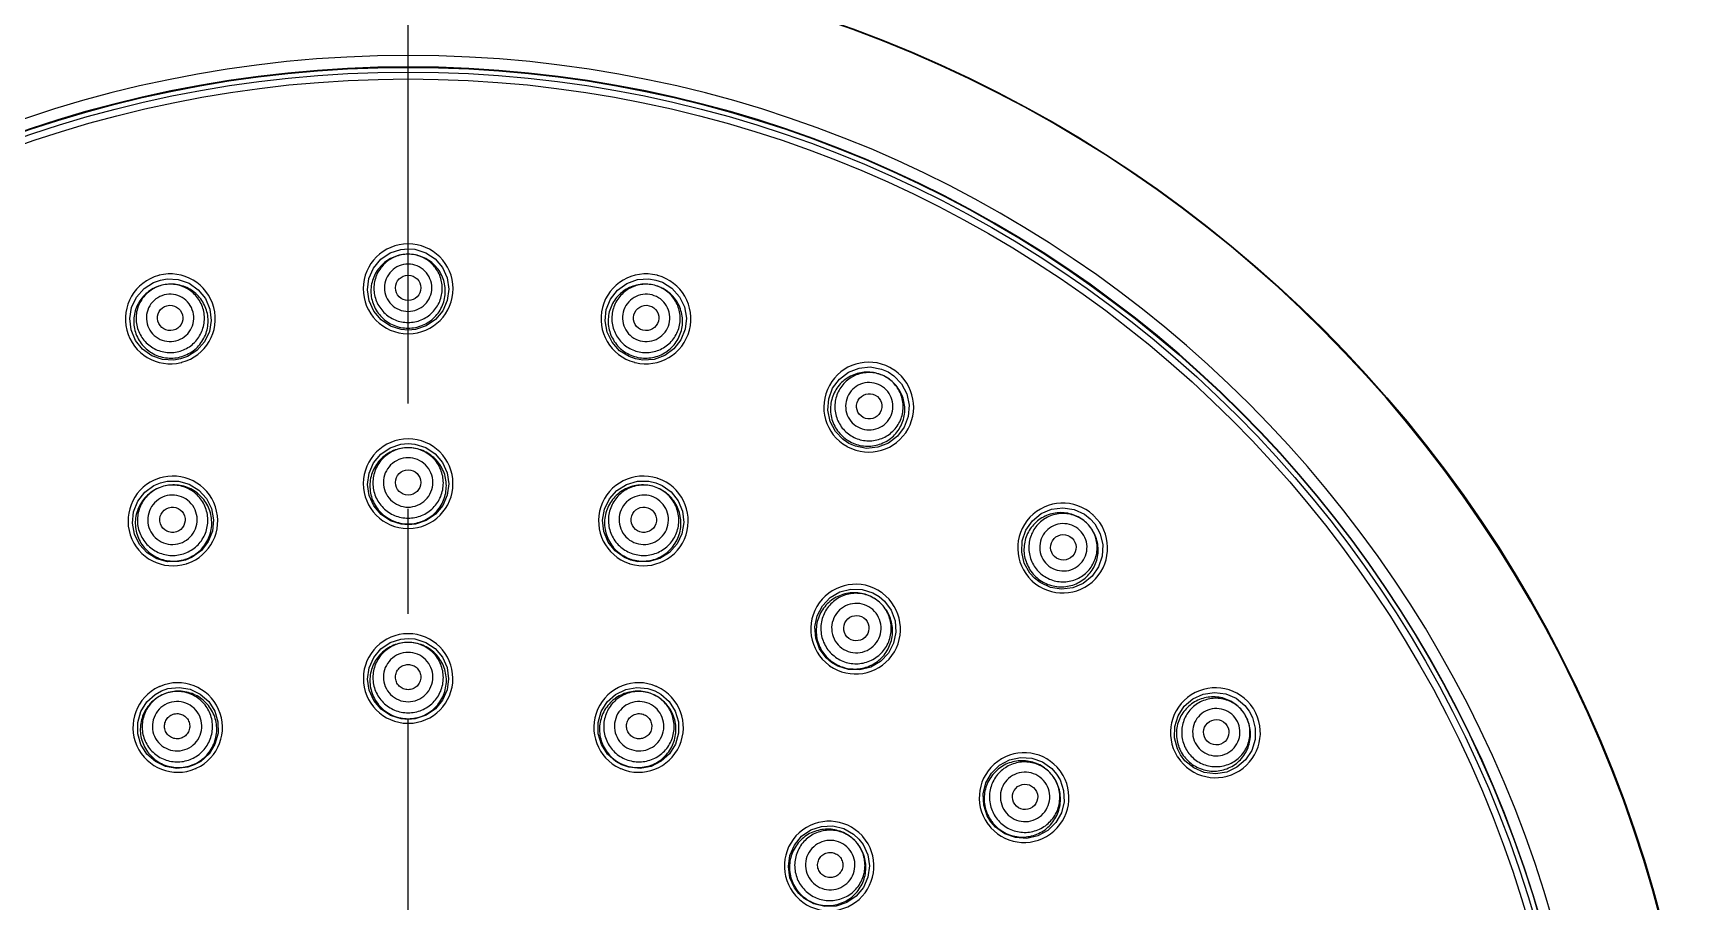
# Model space of a CAD drawing. Extents: x 4 to 1239, y 0 to 509.
# Drawn here: x 229.72 to 269.4, y 179.31 to 199.94 of the extents above; entities that cross this region are included whole.
import ezdxf

# ---------------------------------------------------------------- set-up
doc = ezdxf.new("R2010")
doc.units = 0
doc.header["$LTSCALE"] = 10
doc.header["$MEASUREMENT"] = 0
doc.linetypes.add('CENTER', pattern=[2, 1.25, -0.25, 0.25, -0.25])
doc.layers.get('0').update_dxf_attribs({"linetype": 'CONTINUOUS'})
doc.layers.add('02___PRT_ALL_AXES', color=7, linetype='CONTINUOUS')

msp = doc.modelspace()

# ---------------------------------------------------------------- linework, layer by layer
at = {"color": 7, "linetype": 'Continuous'}
for points in [[(238.63, 192.889), (238.468, 192.903), (238.213, 192.984), (237.989, 193.132), (237.814, 193.338), (237.702, 193.583), (237.662, 193.851), (237.698, 194.119), (237.807, 194.366), (237.98, 194.574), (238.203, 194.725), (238.458, 194.809), (238.63, 194.824)], [(238.63, 194.824), (238.792, 194.811), (239.047, 194.73), (239.271, 194.582), (239.446, 194.377), (239.558, 194.131), (239.597, 193.864), (239.561, 193.596), (239.453, 193.348), (239.28, 193.141), (239.057, 192.989), (238.802, 192.905), (238.63, 192.889)], [(233.222, 192.206), (233.062, 192.179), (232.795, 192.194), (232.541, 192.282), (232.32, 192.437), (232.151, 192.647), (232.046, 192.896), (232.014, 193.165), (232.058, 193.431), (232.174, 193.675), (232.352, 193.878), (232.578, 194.023), (232.741, 194.081)], [(232.741, 194.081), (232.902, 194.108), (233.168, 194.093), (233.422, 194.005), (233.643, 193.85), (233.812, 193.64), (233.917, 193.391), (233.949, 193.122), (233.905, 192.856), (233.79, 192.611), (233.611, 192.409), (233.385, 192.264), (233.222, 192.206)], [(244.037, 192.206), (243.884, 192.26), (243.657, 192.401), (243.477, 192.601), (243.358, 192.843), (243.311, 193.109), (243.339, 193.378), (243.441, 193.628), (243.608, 193.841), (243.827, 193.999), (244.08, 194.091), (244.348, 194.108), (244.519, 194.081)], [(244.519, 194.081), (244.672, 194.027), (244.899, 193.885), (245.079, 193.685), (245.198, 193.443), (245.245, 193.177), (245.216, 192.909), (245.115, 192.658), (244.948, 192.446), (244.729, 192.288), (244.476, 192.196), (244.208, 192.178), (244.037, 192.206)], [(249.105, 190.2), (248.97, 190.29), (248.785, 190.483), (248.66, 190.722), (248.606, 190.986), (248.626, 191.255), (248.72, 191.508), (248.881, 191.726), (249.095, 191.89), (249.347, 191.989), (249.615, 192.014), (249.879, 191.965), (250.037, 191.896)], [(250.037, 191.896), (250.173, 191.805), (250.357, 191.612), (250.482, 191.374), (250.537, 191.11), (250.516, 190.841), (250.422, 190.588), (250.262, 190.37), (250.047, 190.206), (249.796, 190.107), (249.527, 190.081), (249.263, 190.13), (249.105, 190.2)], [(238.63, 188.264), (238.467, 188.278), (238.213, 188.359), (237.989, 188.507), (237.815, 188.712), (237.704, 188.958), (237.664, 189.224), (237.701, 189.491), (237.809, 189.738), (237.981, 189.945), (238.204, 190.096), (238.458, 190.18), (238.63, 190.195)], [(238.63, 190.195), (238.792, 190.181), (239.047, 190.1), (239.27, 189.952), (239.445, 189.747), (239.556, 189.502), (239.595, 189.236), (239.559, 188.969), (239.451, 188.722), (239.279, 188.515), (239.056, 188.363), (238.802, 188.28), (238.63, 188.264)], [(233.34, 187.426), (233.181, 187.389), (232.914, 187.387), (232.656, 187.459), (232.427, 187.6), (232.245, 187.799), (232.125, 188.04), (232.077, 188.305), (232.104, 188.573), (232.203, 188.824), (232.368, 189.036), (232.584, 189.195), (232.743, 189.263)], [(232.743, 189.263), (232.902, 189.3), (233.169, 189.301), (233.427, 189.23), (233.656, 189.089), (233.838, 188.891), (233.957, 188.649), (234.006, 188.385), (233.98, 188.116), (233.88, 187.866), (233.715, 187.653), (233.499, 187.494), (233.34, 187.426)], [(243.92, 187.426), (243.77, 187.49), (243.553, 187.645), (243.386, 187.855), (243.283, 188.104), (243.253, 188.372), (243.298, 188.637), (243.415, 188.88), (243.594, 189.081), (243.822, 189.225), (244.08, 189.3), (244.348, 189.301), (244.516, 189.263)], [(244.516, 189.263), (244.667, 189.199), (244.884, 189.044), (245.05, 188.834), (245.153, 188.586), (245.183, 188.318), (245.138, 188.053), (245.022, 187.81), (244.843, 187.609), (244.615, 187.465), (244.357, 187.389), (244.088, 187.388), (243.92, 187.426)], [(253.514, 186.996), (253.406, 187.117), (253.275, 187.35), (253.213, 187.612), (253.226, 187.882), (253.313, 188.137), (253.467, 188.359), (253.677, 188.53), (253.925, 188.636), (254.194, 188.669), (254.46, 188.627), (254.703, 188.513), (254.839, 188.407)], [(254.839, 188.407), (254.948, 188.286), (255.078, 188.052), (255.14, 187.791), (255.127, 187.522), (255.041, 187.266), (254.887, 187.044), (254.677, 186.873), (254.429, 186.767), (254.16, 186.734), (253.894, 186.776), (253.65, 186.89), (253.514, 186.996)], [(248.692, 184.995), (248.569, 185.101), (248.41, 185.316), (248.317, 185.568), (248.296, 185.836), (248.35, 186.1), (248.475, 186.338), (248.661, 186.533), (248.893, 186.669), (249.154, 186.735), (249.423, 186.727), (249.678, 186.645), (249.827, 186.557)], [(249.827, 186.557), (249.95, 186.45), (250.108, 186.235), (250.202, 185.984), (250.223, 185.716), (250.169, 185.453), (250.044, 185.214), (249.859, 185.019), (249.626, 184.883), (249.365, 184.816), (249.096, 184.824), (248.84, 184.906), (248.692, 184.995)], [(238.63, 183.639), (238.467, 183.653), (238.213, 183.734), (237.99, 183.882), (237.816, 184.087), (237.705, 184.332), (237.667, 184.598), (237.703, 184.865), (237.811, 185.11), (237.983, 185.316), (238.205, 185.467), (238.459, 185.55), (238.63, 185.565)], [(238.63, 185.565), (238.793, 185.552), (239.047, 185.471), (239.27, 185.322), (239.443, 185.118), (239.554, 184.873), (239.593, 184.607), (239.557, 184.341), (239.449, 184.095), (239.277, 183.888), (239.055, 183.738), (238.801, 183.654), (238.63, 183.639)], [(233.548, 182.559), (233.394, 182.505), (233.129, 182.476), (232.865, 182.521), (232.623, 182.637), (232.423, 182.815), (232.279, 183.042), (232.203, 183.3), (232.202, 183.568), (232.275, 183.827), (232.416, 184.055), (232.614, 184.235), (232.765, 184.319)], [(232.765, 184.319), (232.919, 184.372), (233.184, 184.402), (233.447, 184.357), (233.689, 184.242), (233.89, 184.064), (234.033, 183.837), (234.109, 183.58), (234.111, 183.311), (234.039, 183.052), (233.898, 182.824), (233.7, 182.643), (233.548, 182.559)], [(243.711, 182.559), (243.569, 182.637), (243.369, 182.815), (243.226, 183.041), (243.15, 183.298), (243.148, 183.567), (243.221, 183.825), (243.362, 184.054), (243.561, 184.235), (243.801, 184.354), (244.065, 184.401), (244.331, 184.375), (244.495, 184.319)], [(244.495, 184.319), (244.638, 184.24), (244.837, 184.063), (244.98, 183.837), (245.056, 183.58), (245.058, 183.312), (244.986, 183.054), (244.845, 182.825), (244.647, 182.644), (244.406, 182.524), (244.142, 182.476), (243.875, 182.503), (243.711, 182.559)], [(256.989, 182.796), (256.913, 182.941), (256.845, 183.199), (256.85, 183.468), (256.93, 183.726), (257.077, 183.952), (257.282, 184.128), (257.527, 184.242), (257.795, 184.282), (258.062, 184.248), (258.31, 184.141), (258.517, 183.97), (258.623, 183.833)], [(258.623, 183.833), (258.698, 183.689), (258.766, 183.431), (258.761, 183.162), (258.682, 182.904), (258.534, 182.678), (258.33, 182.502), (258.085, 182.389), (257.817, 182.347), (257.549, 182.382), (257.302, 182.489), (257.094, 182.659), (256.989, 182.796)], [(252.479, 181.208), (252.395, 181.347), (252.311, 181.6), (252.299, 181.868), (252.362, 182.13), (252.495, 182.364), (252.688, 182.553), (252.925, 182.68), (253.188, 182.738), (253.457, 182.72), (253.71, 182.629), (253.927, 182.473), (254.041, 182.342)], [(254.041, 182.342), (254.125, 182.203), (254.21, 181.95), (254.221, 181.682), (254.158, 181.421), (254.025, 181.187), (253.833, 180.998), (253.596, 180.87), (253.333, 180.812), (253.064, 180.83), (252.811, 180.921), (252.593, 181.077), (252.479, 181.208)], [(247.914, 179.505), (247.816, 179.635), (247.706, 179.878), (247.667, 180.143), (247.702, 180.409), (247.81, 180.655), (247.981, 180.862), (248.203, 181.013), (248.458, 181.098), (248.726, 181.108), (248.987, 181.045), (249.219, 180.912), (249.346, 180.794)], [(249.346, 180.794), (249.444, 180.664), (249.554, 180.422), (249.593, 180.157), (249.558, 179.892), (249.451, 179.646), (249.28, 179.439), (249.058, 179.287), (248.804, 179.202), (248.535, 179.191), (248.274, 179.255), (248.041, 179.387), (247.914, 179.505)]]:
    msp.add_lwpolyline(points, dxfattribs=at)
for radius in [30.767, 27.875, 27.712]:
    msp.add_circle((238.63, 171.146), radius, dxfattribs=at)
for centre, radius, start, end in [((238.63, 171.146), 30.75, 0, 180), ((238.63, 171.146), 28.27, 360, 180), ((238.63, 171.146), 27.998, 0, 180), ((238.63, 193.872), 1.068, 90.0037, 269.4636), ((238.63, 193.872), 1.068, 270.5357, 89.9962), ((232.978, 193.158), 1.068, 105.1032, 283.8202), ((232.976, 193.167), 1.059, 104.3933, 105.0985), ((232.978, 193.158), 1.068, 284.9366, 104.3962), ((244.282, 193.158), 1.068, 75.6037, 255.0646), ((244.282, 193.158), 1.068, 256.161, 74.8454), ((244.284, 193.166), 1.06, 74.8403, 75.5966), ((238.63, 193.865), 1.061, 269.4555, 269.9916), ((238.63, 193.861), 1.058, 269.995, 270.5322), ((232.98, 193.149), 1.059, 283.8124, 284.3929), ((232.981, 193.148), 1.058, 284.3952, 284.9333), ((244.28, 193.151), 1.061, 255.0567, 255.5918), ((244.279, 193.147), 1.057, 255.5933, 256.1562), ((249.578, 191.061), 1.068, 61.9494, 240.6636), ((249.578, 191.061), 1.068, 241.7372, 60.4498), ((249.549, 191.008), 0.883, 59.4495, 61.1989), ((249.583, 191.07), 1.058, 61.1953, 61.9485), ((249.582, 191.067), 1.061, 60.4391, 61.1905), ((238.63, 189.241), 1.066, 270.5521, 269.4469), ((249.575, 191.055), 1.061, 240.6555, 241.1916), ((249.573, 191.052), 1.058, 241.1952, 241.734), ((233.038, 188.356), 1.066, 108.7346, 287.4469), ((233.035, 188.366), 1.056, 107.9956, 108.735), ((233.038, 188.356), 1.066, 288.5522, 107.9975), ((244.222, 188.356), 1.066, 72.0024, 251.4469), ((244.222, 188.356), 1.066, 252.5524, 71.2646), ((244.224, 188.362), 1.059, 71.2525, 71.9902), ((254.187, 187.712), 1.068, 47.5494, 226.2636), ((254.187, 187.712), 1.068, 227.3387, 46.051), ((254.194, 187.72), 1.058, 46.7953, 47.5485), ((254.192, 187.718), 1.061, 46.0407, 46.7909), ((238.63, 189.19), 0.905, 269.2637, 270.7368), ((238.63, 189.235), 1.059, 269.4382, 269.9925), ((238.63, 189.233), 1.058, 270.0014, 270.5555), ((254.146, 187.668), 0.883, 45.0531, 48.5469), ((233.054, 188.306), 0.905, 287.2637, 288.7368), ((233.04, 188.35), 1.06, 287.438, 287.9921), ((233.041, 188.346), 1.056, 287.9948, 288.5499), ((244.22, 188.35), 1.06, 251.4381, 251.9921), ((244.219, 188.346), 1.056, 251.9948, 252.5502), ((244.206, 188.306), 0.905, 251.2637, 252.7368), ((254.183, 187.707), 1.061, 226.2555, 226.7916), ((254.18, 187.705), 1.058, 226.7952, 227.3356), ((249.266, 185.785), 1.066, 54.7346, 233.4469), ((249.266, 185.785), 1.066, 234.5524, 53.2646), ((249.235, 185.743), 0.906, 52.3391, 53.9991), ((249.272, 185.794), 1.056, 53.9956, 54.735), ((249.27, 185.791), 1.059, 53.2525, 53.9902), ((238.63, 184.611), 1.064, 270.5665, 269.4402), ((249.263, 185.78), 1.06, 233.438, 233.9921), ((249.26, 185.777), 1.056, 233.9948, 234.5502), ((249.236, 185.743), 0.905, 233.2637, 234.7368), ((233.153, 183.447), 1.064, 294.567, 113.2776), ((244.107, 183.447), 1.064, 66.7213, 245.4325), ((233.153, 183.447), 1.064, 114.7213, 293.4325), ((233.149, 183.456), 1.054, 113.996, 114.7227), ((233.15, 183.453), 1.057, 113.2644, 113.9898), ((233.171, 183.406), 0.903, 114.0005, 115.1991), ((244.107, 183.447), 1.064, 246.5669, 65.2776), ((244.088, 183.406), 0.903, 64.8015, 65.9995), ((244.111, 183.456), 1.054, 65.996, 66.7227), ((244.109, 183.453), 1.057, 65.2644, 65.9898), ((257.818, 183.323), 1.068, 33.1494, 211.8636), ((257.818, 183.323), 1.068, 212.9354, 31.6498), ((257.767, 183.291), 0.883, 32.401, 34.1469), ((257.827, 183.329), 1.058, 32.3953, 33.1485), ((257.824, 183.327), 1.061, 31.6391, 32.3904), ((238.63, 184.606), 1.059, 269.429, 269.99), ((238.63, 184.605), 1.058, 270.0094, 270.5775), ((233.173, 183.401), 0.904, 294.0005, 295.1878), ((244.086, 183.401), 0.904, 244.8133, 245.9995), ((253.27, 181.782), 1.066, 36.7346, 215.4469), ((257.813, 183.319), 1.061, 211.8555, 212.3916), ((257.809, 183.317), 1.058, 212.395, 212.932), ((233.156, 183.441), 1.058, 293.4235, 293.9928), ((233.157, 183.438), 1.054, 293.9946, 294.5653), ((244.104, 183.441), 1.058, 245.4235, 245.9928), ((244.103, 183.438), 1.054, 245.9946, 246.5653), ((253.27, 181.782), 1.066, 216.5524, 35.2646), ((253.227, 181.751), 0.906, 36.0009, 37.661), ((253.278, 181.788), 1.056, 35.9956, 36.735), ((253.275, 181.786), 1.059, 35.2525, 35.9902), ((248.637, 180.156), 1.064, 42.7225, 221.4387), ((253.264, 181.778), 1.06, 215.438, 215.9921), ((253.262, 181.776), 1.056, 215.9948, 216.5502), ((253.228, 181.752), 0.905, 215.2637, 216.7368), ((248.637, 180.156), 1.064, 222.5669, 41.2776), ((248.603, 180.126), 0.903, 40.8015, 43.1985), ((248.644, 180.163), 1.054, 41.996, 42.7241), ((248.641, 180.16), 1.057, 41.2644, 41.9898), ((248.632, 180.151), 1.058, 221.4307, 221.9937), ((248.629, 180.149), 1.054, 221.9946, 222.5653), ((248.6, 180.122), 0.904, 220.8133, 223.1878)]:
    msp.add_arc(centre, radius, start, end, dxfattribs=at)
for points, knots in [([(238.63, 194.694), (238.515, 194.694), (238.282, 194.649), (237.988, 194.453), (237.791, 194.16), (237.722, 193.816), (237.791, 193.471), (237.988, 193.179), (238.282, 192.983), (238.515, 192.937), (238.63, 192.937)], [0, 0, 0, 0, 0.12567, 0.250937, 0.375674, 0.500029, 0.624376, 0.749095, 0.874343, 1, 1, 1, 1]), ([(238.63, 194.694), (238.524, 194.694), (238.311, 194.652), (238.041, 194.472), (237.86, 194.202), (237.796, 193.883), (237.86, 193.565), (238.041, 193.295), (238.311, 193.114), (238.524, 193.072), (238.63, 193.072)], [0, 0, 0, 0, 0.125092, 0.250112, 0.375079, 0.5, 0.624921, 0.749888, 0.874908, 1, 1, 1, 1]), ([(238.63, 194.458), (238.557, 194.458), (238.409, 194.428), (238.222, 194.303), (238.096, 194.116), (238.052, 193.896), (238.096, 193.675), (238.222, 193.488), (238.409, 193.363), (238.557, 193.334), (238.63, 193.334)], [0, 0, 0, 0, 0.125088, 0.250106, 0.375078, 0.5, 0.624923, 0.749894, 0.874912, 1, 1, 1, 1]), ([(238.63, 192.937), (238.745, 192.937), (238.978, 192.983), (239.272, 193.179), (239.468, 193.471), (239.537, 193.816), (239.468, 194.16), (239.272, 194.453), (238.978, 194.649), (238.745, 194.694), (238.63, 194.694)], [0, 0, 0, 0, 0.125657, 0.250906, 0.375624, 0.499971, 0.624326, 0.749063, 0.87433, 1, 1, 1, 1]), ([(238.63, 193.072), (238.735, 193.072), (238.949, 193.114), (239.219, 193.295), (239.4, 193.565), (239.463, 193.883), (239.4, 194.202), (239.219, 194.472), (238.949, 194.652), (238.735, 194.694), (238.63, 194.694)], [0, 0, 0, 0, 0.125092, 0.250112, 0.375079, 0.5, 0.624921, 0.749888, 0.874908, 1, 1, 1, 1]), ([(238.63, 193.334), (238.703, 193.334), (238.851, 193.363), (239.038, 193.488), (239.163, 193.675), (239.207, 193.896), (239.163, 194.116), (239.038, 194.303), (238.851, 194.428), (238.703, 194.458), (238.63, 194.458)], [0, 0, 0, 0, 0.125088, 0.250106, 0.375078, 0.5, 0.624923, 0.749894, 0.874912, 1, 1, 1, 1]), ([(232.773, 193.955), (232.662, 193.926), (232.448, 193.824), (232.212, 193.561), (232.094, 193.229), (232.113, 192.878), (232.266, 192.561), (232.529, 192.327), (232.862, 192.21), (233.099, 192.224), (233.21, 192.253)], [0, 0, 0, 0, 0.12567, 0.250937, 0.375674, 0.500029, 0.624376, 0.749095, 0.874343, 1, 1, 1, 1]), ([(232.773, 193.955), (232.671, 193.928), (232.475, 193.834), (232.258, 193.592), (232.15, 193.286), (232.168, 192.962), (232.309, 192.669), (232.551, 192.452), (232.857, 192.345), (233.075, 192.357), (233.177, 192.383)], [0, 0, 0, 0, 0.125092, 0.250112, 0.375079, 0.5, 0.624921, 0.749888, 0.874908, 1, 1, 1, 1]), ([(232.832, 193.725), (232.761, 193.707), (232.625, 193.642), (232.475, 193.474), (232.401, 193.262), (232.413, 193.037), (232.51, 192.834), (232.678, 192.684), (232.89, 192.61), (233.041, 192.618), (233.112, 192.637)], [0, 0, 0, 0, 0.125088, 0.250106, 0.375078, 0.5, 0.624923, 0.749894, 0.874912, 1, 1, 1, 1]), ([(233.21, 192.253), (233.322, 192.281), (233.536, 192.383), (233.772, 192.646), (233.89, 192.978), (233.871, 193.329), (233.718, 193.646), (233.455, 193.88), (233.122, 193.997), (232.885, 193.983), (232.773, 193.955)], [0, 0, 0, 0, 0.125657, 0.250906, 0.375624, 0.499971, 0.624326, 0.749063, 0.87433, 1, 1, 1, 1]), ([(233.177, 192.383), (233.279, 192.409), (233.476, 192.503), (233.692, 192.745), (233.8, 193.052), (233.783, 193.376), (233.642, 193.669), (233.4, 193.886), (233.093, 193.993), (232.876, 193.981), (232.773, 193.955)], [0, 0, 0, 0, 0.125092, 0.250112, 0.375079, 0.5, 0.624921, 0.749888, 0.874908, 1, 1, 1, 1]), ([(233.112, 192.637), (233.183, 192.655), (233.319, 192.72), (233.469, 192.887), (233.544, 193.1), (233.531, 193.324), (233.434, 193.527), (233.266, 193.677), (233.054, 193.752), (232.903, 193.743), (232.832, 193.725)], [0, 0, 0, 0, 0.125088, 0.250106, 0.375078, 0.5, 0.624923, 0.749894, 0.874912, 1, 1, 1, 1]), ([(244.486, 193.955), (244.375, 193.983), (244.138, 193.997), (243.804, 193.88), (243.541, 193.646), (243.389, 193.329), (243.37, 192.978), (243.488, 192.646), (243.724, 192.383), (243.938, 192.281), (244.049, 192.253)], [0, 0, 0, 0, 0.12567, 0.250937, 0.375674, 0.500029, 0.624376, 0.749095, 0.874343, 1, 1, 1, 1]), ([(244.486, 193.955), (244.384, 193.981), (244.166, 193.993), (243.86, 193.886), (243.618, 193.669), (243.477, 193.376), (243.459, 193.052), (243.567, 192.745), (243.784, 192.503), (243.98, 192.409), (244.083, 192.383)], [0, 0, 0, 0, 0.125092, 0.250112, 0.375079, 0.5, 0.624921, 0.749888, 0.874908, 1, 1, 1, 1]), ([(244.427, 193.725), (244.356, 193.743), (244.206, 193.752), (243.994, 193.677), (243.826, 193.527), (243.728, 193.324), (243.716, 193.1), (243.791, 192.887), (243.941, 192.72), (244.077, 192.655), (244.148, 192.637)], [0, 0, 0, 0, 0.125088, 0.250106, 0.375078, 0.5, 0.624923, 0.749894, 0.874912, 1, 1, 1, 1]), ([(244.049, 192.253), (244.161, 192.224), (244.398, 192.21), (244.731, 192.327), (244.994, 192.561), (245.147, 192.878), (245.166, 193.229), (245.048, 193.561), (244.812, 193.824), (244.598, 193.926), (244.486, 193.955)], [0, 0, 0, 0, 0.125657, 0.250906, 0.375624, 0.499971, 0.624326, 0.749063, 0.87433, 1, 1, 1, 1]), ([(244.083, 192.383), (244.185, 192.357), (244.402, 192.345), (244.709, 192.452), (244.951, 192.669), (245.092, 192.962), (245.11, 193.286), (245.002, 193.592), (244.785, 193.834), (244.589, 193.928), (244.486, 193.955)], [0, 0, 0, 0, 0.125092, 0.250112, 0.375079, 0.5, 0.624921, 0.749888, 0.874908, 1, 1, 1, 1]), ([(244.148, 192.637), (244.219, 192.618), (244.369, 192.61), (244.581, 192.684), (244.749, 192.834), (244.847, 193.037), (244.859, 193.262), (244.784, 193.474), (244.634, 193.642), (244.498, 193.707), (244.427, 193.725)], [0, 0, 0, 0, 0.125088, 0.250106, 0.375078, 0.5, 0.624923, 0.749894, 0.874912, 1, 1, 1, 1]), ([(249.975, 191.782), (249.874, 191.837), (249.648, 191.909), (249.296, 191.879), (248.983, 191.718), (248.756, 191.449), (248.651, 191.113), (248.682, 190.763), (248.845, 190.449), (249.027, 190.297), (249.128, 190.242)], [0, 0, 0, 0, 0.12567, 0.250937, 0.375674, 0.500029, 0.624376, 0.749095, 0.874343, 1, 1, 1, 1]), ([(249.975, 191.782), (249.882, 191.833), (249.674, 191.898), (249.351, 191.87), (249.062, 191.721), (248.853, 191.472), (248.755, 191.162), (248.784, 190.839), (248.933, 190.551), (249.1, 190.411), (249.193, 190.36)], [0, 0, 0, 0, 0.125092, 0.250112, 0.375079, 0.5, 0.624921, 0.749888, 0.874908, 1, 1, 1, 1]), ([(249.86, 191.574), (249.796, 191.609), (249.653, 191.655), (249.428, 191.636), (249.229, 191.532), (249.084, 191.36), (249.016, 191.145), (249.036, 190.921), (249.139, 190.721), (249.255, 190.624), (249.319, 190.589)], [0, 0, 0, 0, 0.125088, 0.250106, 0.375078, 0.5, 0.624923, 0.749894, 0.874912, 1, 1, 1, 1]), ([(249.128, 190.242), (249.228, 190.187), (249.452, 190.115), (249.8, 190.143), (250.112, 190.3), (250.339, 190.563), (250.45, 190.893), (250.426, 191.241), (250.272, 191.555), (250.096, 191.71), (249.998, 191.768)], [0, 0, 0, 0, 0.125662, 0.250923, 0.375658, 0.500016, 0.624366, 0.74908, 0.874319, 1, 1, 1, 1]), ([(249.193, 190.36), (249.285, 190.309), (249.493, 190.243), (249.817, 190.271), (250.105, 190.42), (250.314, 190.669), (250.412, 190.979), (250.384, 191.303), (250.234, 191.591), (250.067, 191.731), (249.975, 191.782)], [0, 0, 0, 0, 0.125092, 0.250112, 0.375079, 0.5, 0.624921, 0.749888, 0.874908, 1, 1, 1, 1]), ([(249.319, 190.589), (249.383, 190.554), (249.527, 190.508), (249.751, 190.528), (249.951, 190.631), (250.096, 190.803), (250.164, 191.018), (250.144, 191.242), (250.04, 191.442), (249.925, 191.539), (249.86, 191.574)], [0, 0, 0, 0, 0.125088, 0.250106, 0.375078, 0.5, 0.624923, 0.749894, 0.874912, 1, 1, 1, 1]), ([(238.63, 190.094), (238.512, 190.094), (238.274, 190.048), (237.972, 189.848), (237.77, 189.549), (237.697, 189.196), (237.765, 188.841), (237.964, 188.54), (238.263, 188.336), (238.5, 188.287), (238.618, 188.285)], [0, 0, 0, 0, 0.125434, 0.250607, 0.37545, 0.500049, 0.624631, 0.74944, 0.874579, 1, 1, 1, 1]), ([(238.63, 190.094), (238.521, 190.094), (238.301, 190.051), (238.022, 189.865), (237.836, 189.587), (237.771, 189.258), (237.836, 188.93), (238.022, 188.651), (238.301, 188.465), (238.521, 188.422), (238.63, 188.422)], [0, 0, 0, 0, 0.125092, 0.250112, 0.375079, 0.5, 0.624921, 0.749888, 0.874908, 1, 1, 1, 1]), ([(238.641, 188.285), (238.759, 188.287), (238.997, 188.336), (239.296, 188.54), (239.494, 188.841), (239.562, 189.196), (239.49, 189.549), (239.287, 189.848), (238.986, 190.048), (238.748, 190.094), (238.63, 190.094)], [0, 0, 0, 0, 0.125422, 0.250561, 0.375369, 0.499951, 0.62455, 0.749393, 0.874566, 1, 1, 1, 1]), ([(238.63, 188.422), (238.739, 188.422), (238.959, 188.465), (239.237, 188.651), (239.424, 188.93), (239.489, 189.258), (239.424, 189.587), (239.237, 189.865), (238.959, 190.051), (238.739, 190.094), (238.63, 190.094)], [0, 0, 0, 0, 0.125092, 0.250112, 0.375079, 0.5, 0.624921, 0.749888, 0.874908, 1, 1, 1, 1]), ([(238.63, 189.858), (238.553, 189.858), (238.399, 189.827), (238.204, 189.696), (238.073, 189.501), (238.027, 189.271), (238.073, 189.04), (238.204, 188.845), (238.399, 188.714), (238.553, 188.684), (238.63, 188.684)], [0, 0, 0, 0, 0.125088, 0.250106, 0.375078, 0.5, 0.624923, 0.749894, 0.874912, 1, 1, 1, 1]), ([(238.63, 188.684), (238.706, 188.684), (238.861, 188.714), (239.056, 188.845), (239.187, 189.04), (239.233, 189.271), (239.187, 189.501), (239.056, 189.696), (238.861, 189.827), (238.706, 189.858), (238.63, 189.858)], [0, 0, 0, 0, 0.125088, 0.250106, 0.375078, 0.5, 0.624923, 0.749894, 0.874912, 1, 1, 1, 1]), ([(232.774, 189.167), (232.662, 189.131), (232.45, 189.013), (232.225, 188.729), (232.125, 188.382), (232.165, 188.024), (232.339, 187.708), (232.622, 187.483), (232.969, 187.382), (233.21, 187.408), (233.322, 187.443)], [0, 0, 0, 0, 0.125434, 0.250607, 0.37545, 0.500049, 0.624631, 0.74944, 0.874579, 1, 1, 1, 1]), ([(232.774, 189.167), (232.671, 189.133), (232.475, 189.024), (232.268, 188.761), (232.176, 188.439), (232.216, 188.106), (232.379, 187.814), (232.643, 187.607), (232.965, 187.516), (233.188, 187.543), (233.291, 187.576)], [0, 0, 0, 0, 0.125092, 0.250112, 0.375079, 0.5, 0.624921, 0.749888, 0.874908, 1, 1, 1, 1]), ([(232.848, 188.942), (232.775, 188.918), (232.637, 188.841), (232.492, 188.657), (232.428, 188.431), (232.455, 188.197), (232.57, 187.992), (232.755, 187.847), (232.981, 187.783), (233.138, 187.802), (233.21, 187.825)], [0, 0, 0, 0, 0.125088, 0.250106, 0.375078, 0.5, 0.624923, 0.749894, 0.874912, 1, 1, 1, 1]), ([(233.344, 187.45), (233.456, 187.488), (233.667, 187.608), (233.888, 187.894), (233.984, 188.242), (233.939, 188.6), (233.761, 188.914), (233.476, 189.136), (233.127, 189.233), (232.886, 189.203), (232.774, 189.167)], [0, 0, 0, 0, 0.125422, 0.250561, 0.375369, 0.499951, 0.62455, 0.749393, 0.874566, 1, 1, 1, 1]), ([(233.291, 187.576), (233.395, 187.61), (233.591, 187.719), (233.798, 187.982), (233.889, 188.305), (233.85, 188.637), (233.686, 188.929), (233.423, 189.136), (233.101, 189.227), (232.878, 189.201), (232.774, 189.167)], [0, 0, 0, 0, 0.125092, 0.250112, 0.375079, 0.5, 0.624921, 0.749888, 0.874908, 1, 1, 1, 1]), ([(233.21, 187.825), (233.283, 187.849), (233.42, 187.926), (233.566, 188.11), (233.63, 188.336), (233.602, 188.57), (233.488, 188.775), (233.303, 188.92), (233.077, 188.984), (232.92, 188.965), (232.848, 188.942)], [0, 0, 0, 0, 0.125088, 0.250106, 0.375078, 0.5, 0.624923, 0.749894, 0.874912, 1, 1, 1, 1]), ([(244.485, 189.167), (244.373, 189.203), (244.132, 189.233), (243.784, 189.136), (243.499, 188.914), (243.321, 188.6), (243.276, 188.242), (243.372, 187.894), (243.593, 187.608), (243.804, 187.488), (243.915, 187.45)], [0, 0, 0, 0, 0.125434, 0.250607, 0.37545, 0.500049, 0.624631, 0.74944, 0.874579, 1, 1, 1, 1]), ([(244.485, 189.167), (244.382, 189.201), (244.159, 189.227), (243.837, 189.136), (243.573, 188.929), (243.41, 188.637), (243.37, 188.305), (243.462, 187.982), (243.669, 187.719), (243.865, 187.61), (243.969, 187.576)], [0, 0, 0, 0, 0.125092, 0.250112, 0.375079, 0.5, 0.624921, 0.749888, 0.874908, 1, 1, 1, 1]), ([(244.412, 188.942), (244.339, 188.965), (244.183, 188.984), (243.957, 188.92), (243.772, 188.775), (243.657, 188.57), (243.63, 188.336), (243.694, 188.11), (243.839, 187.926), (243.977, 187.849), (244.049, 187.825)], [0, 0, 0, 0, 0.125088, 0.250106, 0.375078, 0.5, 0.624923, 0.749894, 0.874912, 1, 1, 1, 1]), ([(243.937, 187.443), (244.05, 187.408), (244.291, 187.382), (244.638, 187.483), (244.92, 187.708), (245.095, 188.024), (245.135, 188.382), (245.034, 188.729), (244.809, 189.013), (244.597, 189.131), (244.485, 189.167)], [0, 0, 0, 0, 0.125422, 0.250561, 0.375369, 0.499951, 0.62455, 0.749393, 0.874566, 1, 1, 1, 1]), ([(243.969, 187.576), (244.072, 187.543), (244.295, 187.516), (244.617, 187.607), (244.88, 187.814), (245.044, 188.106), (245.083, 188.439), (244.992, 188.761), (244.785, 189.024), (244.589, 189.133), (244.485, 189.167)], [0, 0, 0, 0, 0.125092, 0.250112, 0.375079, 0.5, 0.624921, 0.749888, 0.874908, 1, 1, 1, 1]), ([(244.049, 187.825), (244.122, 187.802), (244.278, 187.783), (244.505, 187.847), (244.689, 187.992), (244.804, 188.197), (244.832, 188.431), (244.768, 188.657), (244.622, 188.841), (244.485, 188.918), (244.412, 188.942)], [0, 0, 0, 0, 0.125088, 0.250106, 0.375078, 0.5, 0.624923, 0.749894, 0.874912, 1, 1, 1, 1]), ([(254.73, 188.33), (254.645, 188.406), (254.442, 188.525), (254.096, 188.574), (253.758, 188.489), (253.478, 188.282), (253.298, 187.984), (253.245, 187.64), (253.327, 187.3), (253.464, 187.109), (253.547, 187.031)], [0, 0, 0, 0, 0.12568, 0.25092, 0.375634, 0.499984, 0.624342, 0.749077, 0.874337, 1, 1, 1, 1]), ([(254.75, 188.312), (254.673, 188.384), (254.489, 188.5), (254.168, 188.553), (253.851, 188.48), (253.587, 188.291), (253.415, 188.015), (253.362, 187.695), (253.436, 187.378), (253.562, 187.201), (253.639, 187.129)], [0, 0, 0, 0, 0.125092, 0.250112, 0.375079, 0.5, 0.624921, 0.749888, 0.874908, 1, 1, 1, 1]), ([(253.547, 187.031), (253.63, 186.953), (253.829, 186.828), (254.174, 186.768), (254.514, 186.843), (254.8, 187.041), (254.989, 187.333), (255.053, 187.676), (254.982, 188.018), (254.85, 188.213), (254.769, 188.293)], [0, 0, 0, 0, 0.125663, 0.250923, 0.375658, 0.500016, 0.624366, 0.74908, 0.87432, 1, 1, 1, 1]), ([(253.639, 187.129), (253.716, 187.057), (253.901, 186.941), (254.221, 186.888), (254.538, 186.961), (254.802, 187.15), (254.974, 187.426), (255.027, 187.746), (254.954, 188.063), (254.827, 188.24), (254.75, 188.312)], [0, 0, 0, 0, 0.125092, 0.250112, 0.375079, 0.5, 0.624921, 0.749888, 0.874908, 1, 1, 1, 1]), ([(254.588, 188.139), (254.535, 188.189), (254.407, 188.269), (254.185, 188.306), (253.965, 188.256), (253.782, 188.125), (253.663, 187.934), (253.627, 187.712), (253.677, 187.493), (253.765, 187.37), (253.819, 187.32)], [0, 0, 0, 0, 0.125088, 0.250106, 0.375078, 0.5, 0.624923, 0.749894, 0.874912, 1, 1, 1, 1]), ([(253.819, 187.32), (253.872, 187.27), (254, 187.19), (254.222, 187.153), (254.441, 187.204), (254.624, 187.334), (254.743, 187.525), (254.78, 187.747), (254.729, 187.967), (254.641, 188.089), (254.588, 188.139)], [0, 0, 0, 0, 0.125088, 0.250106, 0.375078, 0.5, 0.624923, 0.749894, 0.874912, 1, 1, 1, 1]), ([(249.768, 186.476), (249.672, 186.545), (249.452, 186.647), (249.091, 186.663), (248.751, 186.54), (248.485, 186.296), (248.332, 185.97), (248.315, 185.609), (248.437, 185.269), (248.6, 185.089), (248.695, 185.019)], [0, 0, 0, 0, 0.125434, 0.250607, 0.37545, 0.500049, 0.624631, 0.74944, 0.874579, 1, 1, 1, 1]), ([(249.768, 186.476), (249.68, 186.54), (249.476, 186.634), (249.141, 186.647), (248.827, 186.531), (248.581, 186.304), (248.441, 186), (248.428, 185.665), (248.544, 185.351), (248.696, 185.186), (248.785, 185.122)], [0, 0, 0, 0, 0.125092, 0.250112, 0.375079, 0.5, 0.624921, 0.749888, 0.874908, 1, 1, 1, 1]), ([(248.785, 185.122), (248.873, 185.058), (249.076, 184.964), (249.411, 184.951), (249.725, 185.067), (249.971, 185.294), (250.111, 185.598), (250.124, 185.933), (250.008, 186.247), (249.856, 186.412), (249.768, 186.476)], [0, 0, 0, 0, 0.125092, 0.250112, 0.375079, 0.5, 0.624921, 0.749888, 0.874908, 1, 1, 1, 1]), ([(249.628, 186.284), (249.567, 186.329), (249.424, 186.395), (249.189, 186.404), (248.968, 186.323), (248.796, 186.163), (248.697, 185.95), (248.688, 185.715), (248.77, 185.495), (248.877, 185.379), (248.938, 185.334)], [0, 0, 0, 0, 0.125088, 0.250106, 0.375078, 0.5, 0.624923, 0.749894, 0.874912, 1, 1, 1, 1]), ([(248.714, 185.005), (248.809, 184.937), (249.028, 184.839), (249.386, 184.826), (249.722, 184.949), (249.986, 185.19), (250.138, 185.512), (250.157, 185.87), (250.04, 186.208), (249.881, 186.388), (249.789, 186.46)], [0, 0, 0, 0, 0.125425, 0.250569, 0.375386, 0.499974, 0.624568, 0.749397, 0.874553, 1, 1, 1, 1]), ([(248.938, 185.334), (249, 185.289), (249.143, 185.223), (249.378, 185.214), (249.599, 185.295), (249.771, 185.455), (249.87, 185.668), (249.879, 185.903), (249.797, 186.123), (249.69, 186.239), (249.628, 186.284)], [0, 0, 0, 0, 0.125088, 0.250106, 0.375078, 0.5, 0.624923, 0.749894, 0.874912, 1, 1, 1, 1]), ([(238.63, 185.469), (238.512, 185.469), (238.273, 185.422), (237.97, 185.221), (237.768, 184.919), (237.697, 184.563), (237.768, 184.207), (237.971, 183.906), (238.273, 183.704), (238.512, 183.657), (238.63, 183.657)], [0, 0, 0, 0, 0.125252, 0.25035, 0.37527, 0.500053, 0.62482, 0.749706, 0.874771, 1, 1, 1, 1]), ([(238.63, 185.469), (238.521, 185.469), (238.301, 185.426), (238.022, 185.24), (237.836, 184.962), (237.771, 184.633), (237.836, 184.305), (238.022, 184.026), (238.301, 183.84), (238.521, 183.797), (238.63, 183.797)], [0, 0, 0, 0, 0.125092, 0.250112, 0.375079, 0.5, 0.624921, 0.749888, 0.874908, 1, 1, 1, 1]), ([(238.63, 183.657), (238.748, 183.657), (238.987, 183.704), (239.289, 183.906), (239.491, 184.207), (239.563, 184.563), (239.492, 184.919), (239.289, 185.221), (238.987, 185.422), (238.748, 185.469), (238.63, 185.469)], [0, 0, 0, 0, 0.12523, 0.250294, 0.37518, 0.499947, 0.62473, 0.74965, 0.874748, 1, 1, 1, 1]), ([(238.63, 183.797), (238.739, 183.797), (238.959, 183.84), (239.237, 184.026), (239.424, 184.305), (239.489, 184.633), (239.424, 184.962), (239.237, 185.24), (238.959, 185.426), (238.739, 185.469), (238.63, 185.469)], [0, 0, 0, 0, 0.125092, 0.250112, 0.375079, 0.5, 0.624921, 0.749888, 0.874908, 1, 1, 1, 1]), ([(238.63, 185.233), (238.553, 185.233), (238.399, 185.202), (238.204, 185.071), (238.073, 184.876), (238.027, 184.646), (238.073, 184.415), (238.204, 184.22), (238.399, 184.089), (238.553, 184.059), (238.63, 184.059)], [0, 0, 0, 0, 0.125088, 0.250106, 0.375078, 0.5, 0.624923, 0.749894, 0.874912, 1, 1, 1, 1]), ([(238.63, 184.346), (238.591, 184.346), (238.512, 184.362), (238.412, 184.428), (238.345, 184.528), (238.322, 184.646), (238.345, 184.763), (238.412, 184.863), (238.512, 184.93), (238.591, 184.945), (238.63, 184.945)], [0, 0, 0, 0, 0.125095, 0.25011, 0.375081, 0.5, 0.624919, 0.74989, 0.874905, 1, 1, 1, 1]), ([(238.63, 184.059), (238.706, 184.059), (238.861, 184.089), (239.056, 184.22), (239.187, 184.415), (239.233, 184.646), (239.187, 184.876), (239.056, 185.071), (238.861, 185.202), (238.706, 185.233), (238.63, 185.233)], [0, 0, 0, 0, 0.125088, 0.250106, 0.375078, 0.5, 0.624923, 0.749894, 0.874912, 1, 1, 1, 1]), ([(238.63, 184.945), (238.669, 184.945), (238.748, 184.93), (238.847, 184.863), (238.914, 184.763), (238.938, 184.646), (238.914, 184.528), (238.847, 184.428), (238.748, 184.362), (238.669, 184.346), (238.63, 184.346)], [0, 0, 0, 0, 0.125095, 0.25011, 0.375081, 0.5, 0.624919, 0.74989, 0.874905, 1, 1, 1, 1]), ([(232.787, 184.223), (232.68, 184.173), (232.485, 184.03), (232.298, 183.722), (232.241, 183.366), (232.325, 183.015), (232.535, 182.723), (232.842, 182.533), (233.198, 182.474), (233.434, 182.528), (233.541, 182.576)], [0, 0, 0, 0, 0.125264, 0.250356, 0.375267, 0.50004, 0.624813, 0.749701, 0.874768, 1, 1, 1, 1]), ([(232.804, 184.231), (232.704, 184.187), (232.521, 184.057), (232.342, 183.774), (232.285, 183.444), (232.359, 183.118), (232.552, 182.844), (232.836, 182.666), (233.166, 182.609), (233.385, 182.659), (233.484, 182.703)], [0, 0, 0, 0, 0.125092, 0.250112, 0.375079, 0.5, 0.624921, 0.749888, 0.874908, 1, 1, 1, 1]), ([(233.558, 182.583), (233.664, 182.633), (233.859, 182.776), (234.047, 183.084), (234.104, 183.441), (234.02, 183.791), (233.809, 184.084), (233.503, 184.274), (233.147, 184.333), (232.911, 184.279), (232.804, 184.231)], [0, 0, 0, 0, 0.125239, 0.250297, 0.375177, 0.499941, 0.624726, 0.749649, 0.874748, 1, 1, 1, 1]), ([(233.484, 182.703), (233.584, 182.747), (233.767, 182.877), (233.946, 183.16), (234.003, 183.49), (233.929, 183.817), (233.736, 184.09), (233.452, 184.268), (233.122, 184.325), (232.903, 184.275), (232.804, 184.231)], [0, 0, 0, 0, 0.125092, 0.250112, 0.375079, 0.5, 0.624921, 0.749888, 0.874908, 1, 1, 1, 1]), ([(244.456, 184.231), (244.349, 184.279), (244.113, 184.333), (243.757, 184.274), (243.45, 184.084), (243.239, 183.791), (243.156, 183.441), (243.213, 183.084), (243.4, 182.776), (243.595, 182.633), (243.702, 182.583)], [0, 0, 0, 0, 0.125252, 0.250351, 0.375273, 0.500058, 0.624823, 0.749703, 0.874761, 1, 1, 1, 1]), ([(244.456, 184.231), (244.356, 184.275), (244.138, 184.325), (243.808, 184.268), (243.524, 184.09), (243.331, 183.817), (243.257, 183.49), (243.314, 183.16), (243.493, 182.877), (243.676, 182.747), (243.776, 182.703)], [0, 0, 0, 0, 0.125092, 0.250112, 0.375079, 0.5, 0.624921, 0.749888, 0.874908, 1, 1, 1, 1]), ([(243.719, 182.576), (243.826, 182.528), (244.062, 182.474), (244.418, 182.533), (244.724, 182.723), (244.935, 183.015), (245.019, 183.366), (244.962, 183.722), (244.774, 184.03), (244.579, 184.173), (244.473, 184.223)], [0, 0, 0, 0, 0.125229, 0.250296, 0.375184, 0.499952, 0.624732, 0.749645, 0.874736, 1, 1, 1, 1]), ([(243.776, 182.703), (243.875, 182.659), (244.094, 182.609), (244.424, 182.666), (244.707, 182.844), (244.901, 183.118), (244.975, 183.444), (244.917, 183.774), (244.739, 184.057), (244.555, 184.187), (244.456, 184.231)], [0, 0, 0, 0, 0.125092, 0.250112, 0.375079, 0.5, 0.624921, 0.749888, 0.874908, 1, 1, 1, 1]), ([(258.498, 183.786), (258.434, 183.881), (258.268, 184.046), (257.945, 184.18), (257.596, 184.182), (257.273, 184.051), (257.025, 183.807), (256.888, 183.487), (256.882, 183.137), (256.968, 182.919), (257.029, 182.822)], [0, 0, 0, 0, 0.12568, 0.25092, 0.375634, 0.499984, 0.624342, 0.749077, 0.874337, 1, 1, 1, 1]), ([(258.513, 183.764), (258.456, 183.853), (258.306, 184.011), (258.009, 184.142), (257.684, 184.15), (257.381, 184.033), (257.146, 183.809), (257.015, 183.511), (257.007, 183.186), (257.086, 182.983), (257.143, 182.894)], [0, 0, 0, 0, 0.125092, 0.250112, 0.375079, 0.5, 0.624921, 0.749888, 0.874908, 1, 1, 1, 1]), ([(232.9, 184.015), (232.83, 183.984), (232.702, 183.893), (232.576, 183.694), (232.536, 183.462), (232.588, 183.233), (232.724, 183.041), (232.923, 182.916), (233.154, 182.876), (233.308, 182.911), (233.378, 182.942)], [0, 0, 0, 0, 0.125088, 0.250106, 0.375078, 0.5, 0.624923, 0.749894, 0.874912, 1, 1, 1, 1]), ([(233.261, 183.205), (233.225, 183.189), (233.147, 183.171), (233.029, 183.191), (232.927, 183.255), (232.858, 183.353), (232.831, 183.47), (232.852, 183.589), (232.916, 183.69), (232.981, 183.736), (233.017, 183.752)], [0, 0, 0, 0, 0.125095, 0.25011, 0.375081, 0.5, 0.624919, 0.74989, 0.874905, 1, 1, 1, 1]), ([(233.378, 182.942), (233.447, 182.973), (233.576, 183.064), (233.702, 183.263), (233.742, 183.494), (233.69, 183.724), (233.554, 183.916), (233.355, 184.041), (233.124, 184.081), (232.97, 184.046), (232.9, 184.015)], [0, 0, 0, 0, 0.125088, 0.250106, 0.375078, 0.5, 0.624923, 0.749894, 0.874912, 1, 1, 1, 1]), ([(233.017, 183.752), (233.053, 183.768), (233.131, 183.786), (233.249, 183.766), (233.351, 183.702), (233.42, 183.604), (233.447, 183.487), (233.426, 183.368), (233.362, 183.267), (233.296, 183.221), (233.261, 183.205)], [0, 0, 0, 0, 0.125095, 0.25011, 0.375081, 0.5, 0.624919, 0.74989, 0.874905, 1, 1, 1, 1]), ([(244.36, 184.015), (244.29, 184.046), (244.136, 184.081), (243.905, 184.041), (243.706, 183.916), (243.57, 183.724), (243.518, 183.494), (243.558, 183.263), (243.683, 183.064), (243.812, 182.973), (243.882, 182.942)], [0, 0, 0, 0, 0.125088, 0.250106, 0.375078, 0.5, 0.624923, 0.749894, 0.874912, 1, 1, 1, 1]), ([(243.999, 183.205), (243.963, 183.221), (243.898, 183.267), (243.834, 183.368), (243.813, 183.487), (243.84, 183.604), (243.909, 183.702), (244.01, 183.766), (244.129, 183.786), (244.207, 183.768), (244.243, 183.752)], [0, 0, 0, 0, 0.125095, 0.25011, 0.375081, 0.5, 0.624919, 0.74989, 0.874905, 1, 1, 1, 1]), ([(243.882, 182.942), (243.952, 182.911), (244.105, 182.876), (244.337, 182.916), (244.536, 183.041), (244.672, 183.233), (244.724, 183.462), (244.683, 183.694), (244.558, 183.893), (244.429, 183.984), (244.36, 184.015)], [0, 0, 0, 0, 0.125088, 0.250106, 0.375078, 0.5, 0.624923, 0.749894, 0.874912, 1, 1, 1, 1]), ([(244.243, 183.752), (244.278, 183.736), (244.344, 183.69), (244.408, 183.589), (244.428, 183.47), (244.402, 183.353), (244.333, 183.255), (244.231, 183.191), (244.113, 183.171), (244.035, 183.189), (243.999, 183.205)], [0, 0, 0, 0, 0.125095, 0.25011, 0.375081, 0.5, 0.624919, 0.74989, 0.874905, 1, 1, 1, 1]), ([(257.029, 182.822), (257.091, 182.725), (257.254, 182.553), (257.577, 182.41), (257.929, 182.4), (258.257, 182.527), (258.511, 182.77), (258.653, 183.092), (258.661, 183.445), (258.575, 183.666), (258.513, 183.764)], [0, 0, 0, 0, 0.125651, 0.250897, 0.37561, 0.499962, 0.624334, 0.749068, 0.874333, 1, 1, 1, 1]), ([(257.143, 182.894), (257.199, 182.805), (257.35, 182.647), (257.647, 182.516), (257.971, 182.508), (258.274, 182.625), (258.509, 182.849), (258.641, 183.147), (258.648, 183.472), (258.569, 183.674), (258.513, 183.764)], [0, 0, 0, 0, 0.125092, 0.250112, 0.375079, 0.5, 0.624921, 0.749888, 0.874908, 1, 1, 1, 1]), ([(258.313, 183.637), (258.274, 183.699), (258.17, 183.808), (257.964, 183.899), (257.739, 183.904), (257.529, 183.823), (257.366, 183.668), (257.275, 183.462), (257.27, 183.237), (257.325, 183.096), (257.364, 183.035)], [0, 0, 0, 0, 0.125088, 0.250106, 0.375078, 0.5, 0.624923, 0.749894, 0.874912, 1, 1, 1, 1]), ([(257.364, 183.035), (257.403, 182.973), (257.507, 182.863), (257.713, 182.773), (257.938, 182.767), (258.148, 182.848), (258.31, 183.003), (258.401, 183.209), (258.407, 183.434), (258.352, 183.575), (258.313, 183.637)], [0, 0, 0, 0, 0.125088, 0.250106, 0.375078, 0.5, 0.624923, 0.749894, 0.874912, 1, 1, 1, 1]), ([(253.944, 182.304), (253.873, 182.397), (253.692, 182.556), (253.354, 182.673), (252.997, 182.654), (252.674, 182.501), (252.433, 182.237), (252.31, 181.902), (252.323, 181.544), (252.422, 181.325), (252.489, 181.229)], [0, 0, 0, 0, 0.125446, 0.250603, 0.375431, 0.500026, 0.624614, 0.749431, 0.874576, 1, 1, 1, 1]), ([(253.96, 182.283), (253.896, 182.372), (253.731, 182.524), (253.417, 182.64), (253.082, 182.627), (252.778, 182.487), (252.551, 182.241), (252.435, 181.927), (252.448, 181.592), (252.543, 181.388), (252.607, 181.3)], [0, 0, 0, 0, 0.125092, 0.250112, 0.375079, 0.5, 0.624921, 0.749888, 0.874908, 1, 1, 1, 1]), ([(252.503, 181.211), (252.573, 181.116), (252.753, 180.953), (253.093, 180.831), (253.454, 180.848), (253.781, 181.001), (254.024, 181.267), (254.147, 181.607), (254.131, 181.968), (254.029, 182.188), (253.96, 182.283)], [0, 0, 0, 0, 0.125422, 0.250561, 0.375369, 0.499951, 0.62455, 0.749393, 0.874566, 1, 1, 1, 1]), ([(252.607, 181.3), (252.671, 181.212), (252.835, 181.06), (253.149, 180.944), (253.484, 180.957), (253.788, 181.097), (254.016, 181.343), (254.131, 181.657), (254.118, 181.992), (254.024, 182.195), (253.96, 182.283)], [0, 0, 0, 0, 0.125092, 0.250112, 0.375079, 0.5, 0.624921, 0.749888, 0.874908, 1, 1, 1, 1]), ([(253.768, 182.144), (253.723, 182.206), (253.608, 182.313), (253.387, 182.394), (253.152, 182.385), (252.939, 182.287), (252.779, 182.114), (252.698, 181.894), (252.707, 181.659), (252.773, 181.516), (252.818, 181.454)], [0, 0, 0, 0, 0.125088, 0.250106, 0.375078, 0.5, 0.624923, 0.749894, 0.874912, 1, 1, 1, 1]), ([(252.818, 181.454), (252.863, 181.392), (252.979, 181.285), (253.199, 181.204), (253.434, 181.213), (253.648, 181.311), (253.807, 181.484), (253.888, 181.705), (253.879, 181.939), (253.813, 182.082), (253.768, 182.144)], [0, 0, 0, 0, 0.125088, 0.250106, 0.375078, 0.5, 0.624923, 0.749894, 0.874912, 1, 1, 1, 1]), ([(249.262, 180.744), (249.182, 180.829), (248.987, 180.97), (248.639, 181.054), (248.285, 181), (247.977, 180.816), (247.763, 180.53), (247.673, 180.183), (247.72, 179.828), (247.839, 179.62), (247.915, 179.532)], [0, 0, 0, 0, 0.125264, 0.250356, 0.375272, 0.500054, 0.624819, 0.749702, 0.874761, 1, 1, 1, 1]), ([(249.275, 180.73), (249.202, 180.811), (249.022, 180.946), (248.698, 181.028), (248.366, 180.98), (248.078, 180.809), (247.878, 180.541), (247.796, 180.216), (247.844, 179.885), (247.959, 179.692), (248.032, 179.611)], [0, 0, 0, 0, 0.125092, 0.250112, 0.375079, 0.5, 0.624921, 0.749888, 0.874908, 1, 1, 1, 1]), ([(247.941, 179.504), (248.02, 179.419), (248.215, 179.278), (248.563, 179.194), (248.917, 179.248), (249.225, 179.431), (249.439, 179.717), (249.53, 180.064), (249.483, 180.419), (249.363, 180.628), (249.287, 180.716)], [0, 0, 0, 0, 0.12524, 0.250299, 0.375181, 0.499946, 0.624728, 0.749644, 0.874736, 1, 1, 1, 1]), ([(248.032, 179.611), (248.104, 179.53), (248.284, 179.396), (248.609, 179.313), (248.94, 179.361), (249.228, 179.532), (249.428, 179.8), (249.51, 180.125), (249.462, 180.456), (249.347, 180.649), (249.275, 180.73)], [0, 0, 0, 0, 0.125092, 0.250112, 0.375079, 0.5, 0.624921, 0.749888, 0.874908, 1, 1, 1, 1]), ([(249.098, 180.572), (249.047, 180.628), (248.921, 180.723), (248.694, 180.781), (248.461, 180.747), (248.259, 180.627), (248.118, 180.439), (248.061, 180.211), (248.094, 179.978), (248.175, 179.843), (248.226, 179.786)], [0, 0, 0, 0, 0.125088, 0.250106, 0.375078, 0.5, 0.624923, 0.749894, 0.874912, 1, 1, 1, 1]), ([(248.226, 179.786), (248.277, 179.729), (248.403, 179.635), (248.631, 179.577), (248.864, 179.611), (249.066, 179.731), (249.206, 179.919), (249.264, 180.147), (249.23, 180.38), (249.15, 180.515), (249.098, 180.572)], [0, 0, 0, 0, 0.125088, 0.250106, 0.375078, 0.5, 0.624923, 0.749894, 0.874912, 1, 1, 1, 1]), ([(248.44, 179.978), (248.414, 180.007), (248.372, 180.076), (248.355, 180.195), (248.385, 180.311), (248.456, 180.408), (248.559, 180.469), (248.678, 180.486), (248.794, 180.456), (248.859, 180.408), (248.885, 180.379)], [0, 0, 0, 0, 0.125095, 0.25011, 0.375081, 0.5, 0.624919, 0.74989, 0.874905, 1, 1, 1, 1]), ([(248.885, 180.379), (248.911, 180.35), (248.952, 180.281), (248.969, 180.163), (248.94, 180.046), (248.868, 179.95), (248.765, 179.889), (248.646, 179.872), (248.53, 179.901), (248.466, 179.949), (248.44, 179.978)], [0, 0, 0, 0, 0.125095, 0.25011, 0.375081, 0.5, 0.624919, 0.74989, 0.874905, 1, 1, 1, 1])]:
    msp.add_open_spline(points, degree=3, knots=knots, dxfattribs=at)
at = {"layer": '02___PRT_ALL_AXES', "color": 1, "linetype": 'CENTER'}
msp.add_line((238.63, 171.146), (238.63, 203.021), dxfattribs=at)
at = {"layer": '02___PRT_ALL_AXES', "color": 7, "linetype": 'Continuous'}
msp.add_circle((238.63, 171.146), 27.987, dxfattribs=at)
for centre, major_axis, ratio in [((238.63, 193.894), (0, -0.302), 0.999985), ((232.973, 193.179), (0.075, -0.292), 0.999985), ((244.287, 193.179), (-0.075, -0.292), 0.999985), ((249.589, 191.08), (-0.145, -0.264), 0.999985), ((238.63, 189.27), (0.301, 0), 0.998976), ((233.029, 188.383), (0.286, 0.093), 0.998976), ((244.231, 188.383), (0.286, -0.093), 0.998976), ((254.202, 187.728), (-0.207, -0.22), 0.999985), ((249.283, 185.808), (0.243, -0.177), 0.998976), ((257.837, 183.335), (0.255, 0.162), 0.999985), ((253.293, 181.799), (0.177, -0.243), 0.998976)]:
    msp.add_ellipse(centre, major_axis=major_axis, ratio=ratio, dxfattribs=at)

doc.saveas('drawing.dxf')
